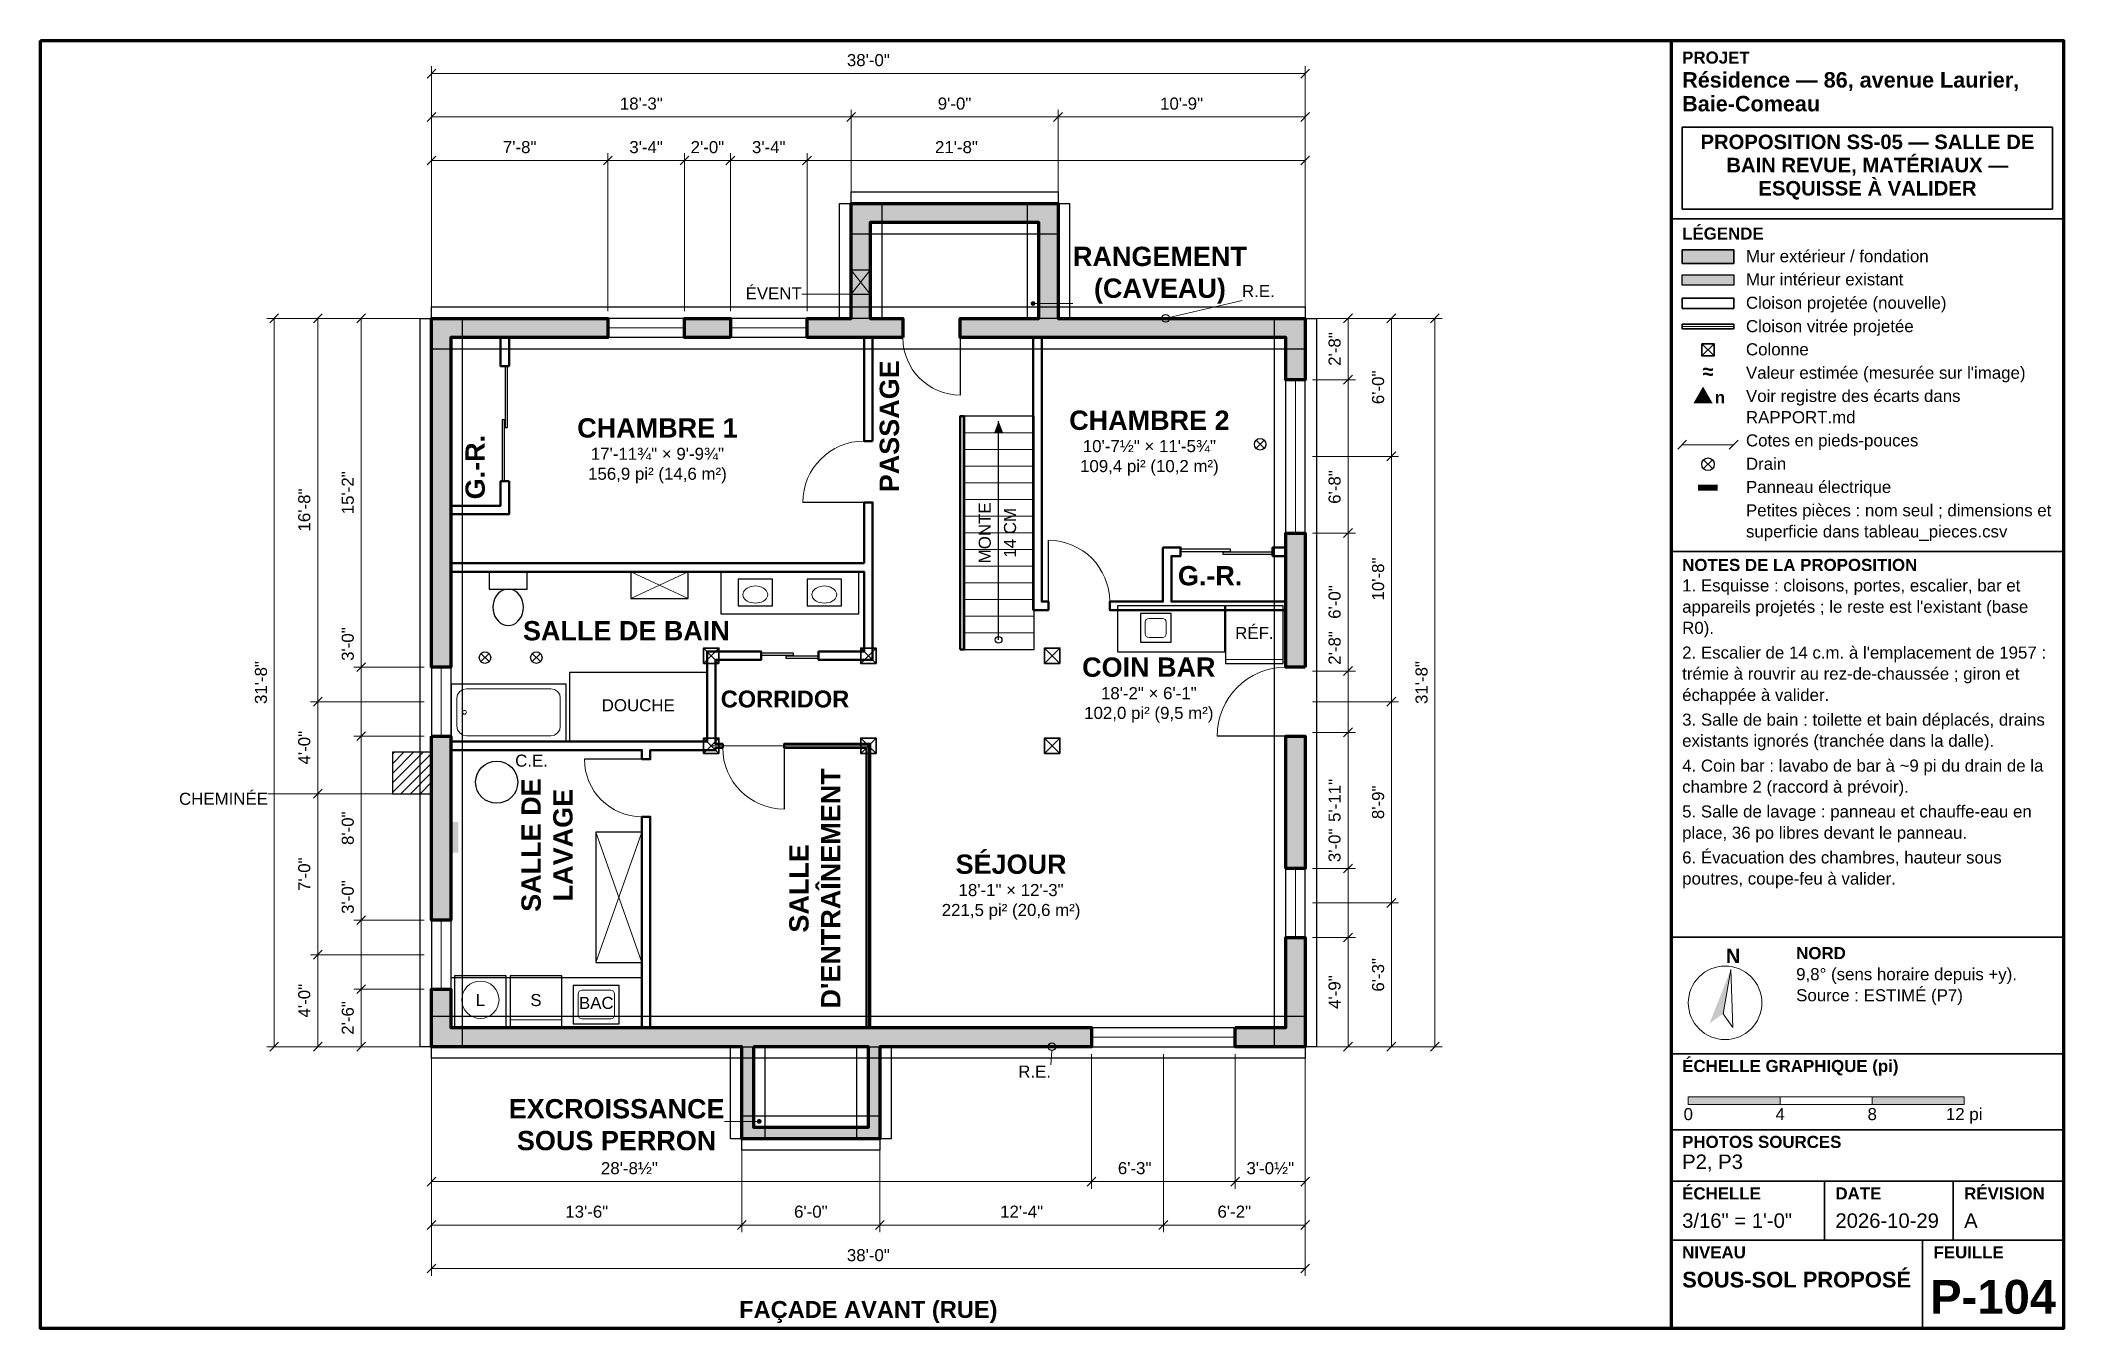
# Model space of a CAD drawing. Header units: inches. Extents: x -204 to 852, y -147 to 525.
import ezdxf
from ezdxf.enums import TextEntityAlignment as Align

# ---------------------------------------------------------------- set-up
doc = ezdxf.new("R2010")
doc.units = ezdxf.units.IN
doc.header["$MEASUREMENT"] = 0
for name, color, linetype in [('00-Cartouche', 7, 'Continuous'), ('10-Murs', 7, 'Continuous'), ('20-Ouvertures', 7, 'Continuous'), ('30-Escaliers-Elements', 7, 'Continuous'), ('40-Structure', 7, 'Continuous'), ('50-Cotes', 7, 'Continuous'), ('60-Etiquettes', 7, 'Continuous')]:
    doc.layers.add(name, color=color, linetype=linetype)
doc.styles.add('RELEVE', font='arial.ttf')
doc.styles.add('RELEVE_GRAS', font='arialbd.ttf')

msp = doc.modelspace()

# ---------------------------------------------------------------- hatches: boundary and pattern name
at = {"layer": '00-Cartouche', "true_color": 0x4d4d4d}
h = msp.add_hatch(color=7, dxfattribs=at)
h.dxf.hatch_style = 1
h.paths.add_polyline_path([(652.8, 415.7), (679.7, 415.7), (679.7, 408.7), (652.8, 408.7)])
at = {"layer": '00-Cartouche', "true_color": 0xc8c8c8}
h = msp.add_hatch(color=7, dxfattribs=at)
h.dxf.hatch_style = 1
h.paths.add_polyline_path([(652.8, 402.7), (679.7, 402.7), (679.7, 397.4), (652.8, 397.4)])
at = {"layer": '00-Cartouche', "true_color": 0xe8730c}
h = msp.add_hatch(color=30, dxfattribs=at)
h.dxf.hatch_style = 1
h.paths.add_polyline_path([(658.7, 335.7), (668.7, 335.7), (663.7, 344.4)])
at = {"layer": '00-Cartouche', "true_color": 0x000000}
h = msp.add_hatch(color=7, dxfattribs=at)
h.dxf.hatch_style = 1
h.paths.add_polyline_path([(661.1, 293.3), (671.4, 293.3), (671.4, 290.1), (661.1, 290.1)])
h = msp.add_hatch(color=7, dxfattribs=at)
h.dxf.hatch_style = 1
h.paths.add_polyline_path([(678.2, 40.3), (667.1, 12.2), (674.2, 17.2)])
h = msp.add_hatch(color=7, dxfattribs=at)
h.dxf.hatch_style = 1
h.paths.add_polyline_path([(656, -26.1), (704, -26.1), (704, -30.1), (656, -30.1)])
h = msp.add_hatch(color=7, dxfattribs=at)
h.dxf.hatch_style = 1
h.paths.add_polyline_path([(752, -26.1), (800, -26.1), (800, -30.1), (752, -30.1)])
at = {"layer": '10-Murs', "true_color": 0x4d4d4d}
h = msp.add_hatch(color=7, dxfattribs=at)
h.dxf.hatch_style = 1
h.paths.add_polyline_path([(229, 370), (229, 440), (219, 440), (219, 370)])
h = msp.add_hatch(color=7, dxfattribs=at)
h.dxf.hatch_style = 1
h.paths.add_polyline_path([(219, 430), (327, 430), (327, 440), (219, 440)])
h = msp.add_hatch(color=7, dxfattribs=at)
h.dxf.hatch_style = 1
h.paths.add_polyline_path([(317, 440), (317, 370), (327, 370), (327, 440)])
h = msp.add_hatch(color=7, dxfattribs=at)
h.dxf.hatch_style = 1
h.paths.add_polyline_path([(0, 370), (0, 380), (92, 380), (92, 370)])
h = msp.add_hatch(color=7, dxfattribs=at)
h.dxf.hatch_style = 1
h.paths.add_polyline_path([(0, 380), (10, 380), (10, 198), (0, 198)])
h = msp.add_hatch(color=7, dxfattribs=at)
h.dxf.hatch_style = 1
h.paths.add_polyline_path([(156, 380), (156, 370), (132, 370), (132, 380)])
h = msp.add_hatch(color=7, dxfattribs=at)
h.dxf.hatch_style = 1
h.paths.add_polyline_path([(246, 380), (246, 370), (196, 370), (196, 380)])
h = msp.add_hatch(color=7, dxfattribs=at)
h.dxf.hatch_style = 1
h.paths.add_polyline_path([(456, 380), (456, 370), (276, 370), (276, 380)])
h = msp.add_hatch(color=7, dxfattribs=at)
h.dxf.hatch_style = 1
h.paths.add_polyline_path([(446, 380), (456, 380), (456, 348), (446, 348)])
h = msp.add_hatch(color=7, dxfattribs=at)
h.dxf.hatch_style = 1
h.paths.add_polyline_path([(456, 198), (446, 198), (446, 268), (456, 268)])
h = msp.add_hatch(color=7, dxfattribs=at)
h.dxf.hatch_style = 1
h.paths.add_polyline_path([(0, 162), (10, 162), (10, 66), (0, 66)])
h = msp.add_hatch(color=7, dxfattribs=at)
h.dxf.hatch_style = 1
h.paths.add_polyline_path([(456, 93), (446, 93), (446, 162), (456, 162)])
h = msp.add_hatch(color=7, dxfattribs=at)
h.dxf.hatch_style = 1
h.paths.add_polyline_path([(456, 0), (446, 0), (446, 57), (456, 57)])
h = msp.add_hatch(color=7, dxfattribs=at)
h.dxf.hatch_style = 1
h.paths.add_polyline_path([(10, 0), (0, 0), (0, 30), (10, 30)])
h = msp.add_hatch(color=7, dxfattribs=at)
h.dxf.hatch_style = 1
h.paths.add_polyline_path([(0, 0), (0, 10), (344.5, 10), (344.5, 0)])
h = msp.add_hatch(color=7, dxfattribs=at)
h.dxf.hatch_style = 1
h.paths.add_polyline_path([(162, 10), (162, -48), (168, -48), (168, 10)])
h = msp.add_hatch(color=7, dxfattribs=at)
h.dxf.hatch_style = 1
h.paths.add_polyline_path([(234, -48), (234, 10), (228, 10), (228, -48)])
h = msp.add_hatch(color=7, dxfattribs=at)
h.dxf.hatch_style = 1
h.paths.add_polyline_path([(456, 10), (456, 0), (419.5, 0), (419.5, 10)])
h = msp.add_hatch(color=7, dxfattribs=at)
h.dxf.hatch_style = 1
h.paths.add_polyline_path([(162, -48), (234, -48), (234, -42), (162, -42)])
at = {"layer": '30-Escaliers-Elements', "true_color": 0x000000}
h = msp.add_hatch(color=7, dxfattribs=at)
h.dxf.hatch_style = 1
h.paths.add_polyline_path([(296, 326.4), (293.7, 320.4), (298.3, 320.4)])
h = msp.add_hatch(color=7, dxfattribs=at)
h.dxf.hatch_style = 1
h.paths.add_polyline_path([(14, 101.2), (14, 117.2), (10, 117.2), (10, 101.2)])
at = {"layer": '60-Etiquettes', "true_color": 0x000000}
h = msp.add_hatch(color=7, dxfattribs=at)
h.dxf.hatch_style = 1
h.paths.add_polyline_path([(315.2, 387.7), (315.1, 388.2), (314.9, 388.6), (314.5, 388.9), (314, 389), (313.5, 388.9), (313.1, 388.6), (312.8, 388.2), (312.7, 387.7), (312.8, 387.3), (313.1, 386.9), (313.5, 386.6), (314, 386.5), (314.5, 386.6), (314.9, 386.9), (315.1, 387.3)])
h = msp.add_hatch(color=7, dxfattribs=at)
h.dxf.hatch_style = 1
h.paths.add_polyline_path([(172.3, -39), (172.2, -38.5), (171.9, -38.1), (171.5, -37.8), (171, -37.7), (170.5, -37.8), (170.1, -38.1), (169.9, -38.5), (169.8, -39), (169.9, -39.5), (170.1, -39.9), (170.5, -40.1), (171, -40.2), (171.5, -40.1), (171.9, -39.9), (172.2, -39.5)])

# ---------------------------------------------------------------- linework, layer by layer
at = {"layer": '00-Cartouche', "color": 7, "lineweight": 70}
msp.add_lwpolyline([(-204.1, 525), (851.9, 525), (851.9, -147), (-204.1, -147)], close=True, dxfattribs=at)
msp.add_lwpolyline([(647.1, 525), (647.1, -147)], dxfattribs=at)
at = {"layer": '00-Cartouche', "color": 7, "lineweight": 35}
for points in [[(652.8, 479.7), (846.1, 479.7), (846.1, 437), (652.8, 437)], [(652.8, 415.7), (679.7, 415.7), (679.7, 408.7), (652.8, 408.7)], [(652.8, 390.5), (679.7, 390.5), (679.7, 385.2), (652.8, 385.2)], [(652.8, 377), (679.7, 377), (679.7, 374.5), (652.8, 374.5)], [(663.1, 366.8), (669.5, 366.8), (669.5, 360.4), (663.1, 360.4)]]:
    msp.add_lwpolyline(points, close=True, dxfattribs=at)
for points in [[(647.1, 431.9), (851.9, 431.9)], [(650.5, 311.8), (655.1, 316.5)], [(677.4, 311.8), (682, 316.5)], [(647.1, 258.3), (851.9, 258.3)], [(647.1, 57.1), (851.9, 57.1)], [(647.1, -3.7), (851.9, -3.7)], [(647.1, -43.3), (851.9, -43.3)], [(647.1, -70.2), (851.9, -70.2)], [(727.1, -70.2), (727.1, -100.9)], [(794.3, -70.2), (794.3, -100.9)], [(647.1, -100.9), (851.9, -100.9)], [(778.3, -100.9), (778.3, -147)]]:
    msp.add_lwpolyline(points, dxfattribs=at)
at = {"layer": '00-Cartouche', "color": 7, "lineweight": 25}
msp.add_lwpolyline([(652.8, 402.7), (679.7, 402.7), (679.7, 397.4), (652.8, 397.4)], close=True, dxfattribs=at)
at = {"layer": '00-Cartouche', "color": 7, "lineweight": 18}
for points in [[(652.8, 375.7), (679.7, 375.7)], [(652.8, 314.1), (679.7, 314.1)], [(664, 301.6), (668.6, 306.2)], [(664, 306.2), (668.6, 301.6)]]:
    msp.add_lwpolyline(points, dxfattribs=at)
at = {"layer": '00-Cartouche', "color": 7, "lineweight": 25}
for points in [[(663.1, 366.8), (669.5, 360.4)], [(669.5, 366.8), (663.1, 360.4)]]:
    msp.add_lwpolyline(points, dxfattribs=at)
at = {"layer": '00-Cartouche', "color": 7, "lineweight": 18}
for points in [[(678.2, 40.3), (674.2, 17.2), (679.3, 10.1)], [(656, -26.1), (800, -26.1), (800, -30.1), (656, -30.1)], [(704, -26.1), (752, -26.1), (752, -30.1), (704, -30.1)]]:
    msp.add_lwpolyline(points, close=True, dxfattribs=at)
at = {"layer": '00-Cartouche', "color": 7, "lineweight": 25}
msp.add_circle((666.3, 303.9), 3.28, dxfattribs=at)
at = {"layer": '00-Cartouche', "color": 7, "lineweight": 18}
msp.add_circle((675.2, 22.9), 19.2, dxfattribs=at)
at = {"layer": '10-Murs', "color": 7, "lineweight": 70}
for points in [[(246, 370), (229, 370), (219, 370), (196, 370), (196, 380), (219, 380), (219, 430), (219, 440), (229, 440), (317, 440), (327, 440), (327, 430), (327, 380), (446, 380), (456, 380), (456, 370), (456, 348), (446, 348), (446, 370), (327, 370), (317, 370), (276, 370), (276, 380), (317, 380), (317, 430), (229, 430), (229, 380), (246, 380), (246, 370)], [(0, 370), (0, 380), (10, 380), (92, 380), (92, 370), (10, 370), (10, 198), (0, 198), (0, 370)], [(156, 370), (132, 370), (132, 380), (156, 380), (156, 370)], [(456, 198), (446, 198), (446, 268), (456, 268), (456, 198)], [(0, 162), (10, 162), (10, 66), (0, 66), (0, 162)], [(446, 93), (446, 162), (456, 162), (456, 93), (446, 93)], [(419.5, 10), (446, 10), (446, 57), (456, 57), (456, 10), (456, 0), (446, 0), (419.5, 0), (419.5, 10)], [(10, 0), (0, 0), (0, 10), (0, 30), (10, 30), (10, 10), (162, 10), (168, 10), (228, 10), (234, 10), (344.5, 10), (344.5, 0), (234, 0), (234, -42), (234, -48), (228, -48), (168, -48), (162, -48), (162, -42), (162, 0), (10, 0)], [(168, 0), (168, -42), (228, -42), (228, 0), (168, 0)]]:
    msp.add_lwpolyline(points, dxfattribs=at)
at = {"layer": '10-Murs', "color": 7, "lineweight": 50}
for points in [[(40.5, 355), (36, 355), (36, 370)], [(40.5, 370), (40.5, 355)], [(230.2, 316), (225.8, 316), (225.8, 370)], [(230.2, 370), (230.2, 316)], [(314, 227.8), (314, 232.2), (314, 370)], [(318.5, 370), (318.5, 232.2), (322, 232.2), (322, 227.8), (318.5, 227.8), (314, 227.8)], [(276, 207.2), (276, 329), (278, 329), (278, 207.2), (276, 207.2)], [(40.5, 295), (40.5, 282.2), (40.5, 277.8), (36, 277.8), (10, 277.8)], [(10, 282.2), (36, 282.2), (36, 295), (40.5, 295)], [(225.8, 252.2), (225.8, 284), (230.2, 284), (230.2, 252.2), (230.2, 247.8), (230.2, 206.2), (230.2, 201.8), (225.8, 201.8), (202, 201.8), (202, 206.2), (225.8, 206.2), (225.8, 247.8), (10, 247.8)], [(446, 227.8), (386.2, 227.8), (381.8, 227.8), (354, 227.8), (354, 232.2), (381.8, 232.2), (381.8, 256), (381.8, 260.5)], [(381.8, 260.5), (386.2, 260.5), (391, 260.5), (391, 256), (386.2, 256), (386.2, 232.2), (446, 232.2)], [(439, 256), (439, 260.5), (446, 260.5)], [(446, 256), (439, 256)], [(10, 252.2), (225.8, 252.2)], [(10, 159.2), (109.8, 159.2), (114.2, 159.2), (143.8, 159.2), (143.8, 201.8), (143.8, 206.2), (148.2, 206.2), (172, 206.2), (172, 201.8), (148.2, 201.8), (148.2, 159.2), (148.2, 158), (152, 158), (152, 156), (148.2, 156), (148.2, 154.8), (143.8, 154.8), (114.2, 154.8), (114.2, 150), (109.8, 150), (109.8, 154.8), (10, 154.8)], [(227, 10), (227, 156), (184, 156), (184, 158), (227, 158), (229, 158), (229, 156), (229, 10)], [(109.8, 120), (114.2, 120), (114.2, 10)], [(109.8, 10), (109.8, 120)]]:
    msp.add_lwpolyline(points, dxfattribs=at)
at = {"layer": '10-Murs', "color": 7, "lineweight": 18}
for points in [[(146, 157), (228, 157)], [(228, 10), (228, 157)]]:
    msp.add_lwpolyline(points, dxfattribs=at)
at = {"layer": '20-Ouvertures', "color": 7, "lineweight": 25}
for points in [[(132, 380), (92, 380)], [(92, 380), (92, 370)], [(132, 370), (92, 370)], [(132, 380), (132, 370)], [(196, 380), (156, 380)], [(156, 380), (156, 370)], [(196, 370), (156, 370)], [(196, 380), (196, 370)], [(276, 370), (276, 340)], [(446, 268), (446, 348)], [(456, 348), (446, 348)], [(456, 268), (456, 348)], [(225.8, 284), (193.8, 284)], [(322, 232.2), (322, 264.2)], [(456, 268), (446, 268)], [(0, 198), (0, 162)], [(0, 198), (10, 198)], [(10, 198), (10, 162)], [(0, 162), (10, 162)], [(446, 162), (410, 162)], [(109.8, 150), (79.8, 150)], [(184, 156), (184, 124)], [(446, 57), (446, 93)], [(456, 93), (446, 93)], [(456, 57), (456, 93)], [(0, 66), (0, 30)], [(0, 66), (10, 66)], [(10, 66), (10, 30)], [(456, 57), (446, 57)], [(0, 30), (10, 30)], [(344.5, 10), (419.5, 10)], [(344.5, 0), (344.5, 10)], [(344.5, 0), (419.5, 0)], [(419.5, 0), (419.5, 10)]]:
    msp.add_lwpolyline(points, dxfattribs=at)
at = {"layer": '20-Ouvertures', "color": 7, "lineweight": 18}
for points in [[(132, 375), (92, 375)], [(196, 375), (156, 375)], [(40.5, 355), (36, 355)], [(451, 268), (451, 348)], [(40.5, 295), (36, 295)], [(391, 256), (391, 260.5)], [(439, 256), (439, 260.5)], [(172, 201.8), (172, 206.2)], [(202, 201.8), (202, 206.2)], [(5, 198), (5, 162)], [(451, 57), (451, 93)], [(5, 66), (5, 30)], [(344.5, 5), (419.5, 5)]]:
    msp.add_lwpolyline(points, dxfattribs=at)
at = {"layer": '20-Ouvertures', "color": 7, "lineweight": 25}
for points in [[(39.6, 323), (39.6, 355), (38.4, 355), (38.4, 323)], [(38.1, 295), (38.1, 327), (36.9, 327), (36.9, 295)], [(391, 258.4), (417, 258.4), (417, 259.6), (391, 259.6)], [(413, 256.9), (439, 256.9), (439, 258.1), (413, 258.1)], [(172, 204.2), (189, 204.2), (189, 205.3), (172, 205.3)], [(185, 202.7), (202, 202.7), (202, 203.8), (185, 203.8)]]:
    msp.add_lwpolyline(points, close=True, dxfattribs=at)
at = {"layer": '20-Ouvertures', "color": 7, "lineweight": 18}
for centre, radius, start, end in [((276, 370), 30, 180, 270), ((225.8, 284), 32, 90, 180), ((322, 232.2), 32, 0, 90), ((446, 162), 36, 90, 180), ((109.8, 150), 30, 180, 270), ((184, 156), 32, 180, 270)]:
    msp.add_arc(centre, radius, start, end, dxfattribs=at)
at = {"layer": '30-Escaliers-Elements', "color": 7, "lineweight": 25}
for points in [[(229, 392.6), (229, 405.1), (219, 405.1), (219, 392.6)], [(314.5, 207.2), (314.5, 329), (277.5, 329), (277.5, 207.2)], [(50, 247.8), (30, 247.8), (30, 238.8), (50, 238.8)], [(134, 247.8), (104, 247.8), (104, 233.8), (134, 233.8)], [(223, 247.8), (151, 247.8), (151, 225.8), (223, 225.8)], [(178, 244), (160, 244), (160, 230), (178, 230)], [(214, 244), (196, 244), (196, 230), (214, 230)], [(32, 229.3), (32.1, 227.6), (32.5, 226), (33.1, 224.5), (33.9, 223.2), (34.9, 222), (36, 221), (37.3, 220.3), (38.6, 219.9), (40, 219.8), (41.4, 219.9), (42.7, 220.3), (44, 221), (45.1, 222), (46.1, 223.2), (46.9, 224.5), (47.5, 226), (47.9, 227.6), (48, 229.3), (47.9, 230.9), (47.5, 232.5), (46.9, 234), (46.1, 235.4), (45.1, 236.6), (44, 237.5), (42.7, 238.2), (41.4, 238.6), (40, 238.8), (38.6, 238.6), (37.3, 238.2), (36, 237.5), (34.9, 236.6), (33.9, 235.4), (33.1, 234), (32.5, 232.5), (32.1, 230.9)], [(414, 230), (358, 230), (358, 206), (414, 206)], [(386, 226), (370, 226), (370, 211), (386, 211)], [(444.5, 230), (414.5, 230), (414.5, 200), (444.5, 200)], [(72, 159.2), (143.8, 159.2), (143.8, 195.2), (72, 195.2)], [(10.2, 159.2), (70.2, 159.2), (70.2, 189.2), (10.2, 189.2)], [(-20.4, 132), (0, 132), (0, 153.6), (-20.4, 153.6)], [(109.8, 44), (109.8, 112), (85.8, 112), (85.8, 44)], [(10, 10), (109.8, 10), (109.8, 36), (10, 36)], [(12, 10), (39, 10), (39, 37), (12, 37)], [(41, 10), (68, 10), (68, 37), (41, 37)], [(74, 12), (98, 12), (98, 32), (74, 32)]]:
    msp.add_lwpolyline(points, close=True, dxfattribs=at)
at = {"layer": '30-Escaliers-Elements', "color": 7, "lineweight": 18}
for points in [[(229, 392.6), (219, 405.1)], [(219, 392.6), (229, 405.1)], [(193.3, 392.6), (219, 392.6)], [(423.1, 389.3), (385.1, 380.5)], [(314.5, 320.3), (277.5, 320.3)], [(314.5, 311.6), (277.5, 311.6)], [(430.4, 312.2), (434.6, 316.4)], [(430.4, 316.4), (434.6, 312.2)], [(314.5, 302.9), (277.5, 302.9)], [(314.5, 294.2), (277.5, 294.2)], [(314.5, 285.5), (277.5, 285.5)], [(314.5, 276.8), (277.5, 276.8)], [(314.5, 268.1), (277.5, 268.1)], [(314.5, 259.4), (277.5, 259.4)], [(134, 247.8), (104, 233.8)], [(134, 233.8), (104, 247.8)], [(314.5, 250.7), (277.5, 250.7)], [(314.5, 242), (277.5, 242)], [(314.5, 233.3), (277.5, 233.3)], [(314.5, 224.6), (277.5, 224.6)], [(314.5, 215.9), (277.5, 215.9)], [(25.8, 200.9), (30, 205.1)], [(25.8, 205.1), (30, 200.9)], [(52.6, 200.9), (56.8, 205.1)], [(52.6, 205.1), (56.8, 200.9)], [(444.5, 202), (414.5, 202)], [(-20.4, 137.6), (-4.4, 153.6)], [(-20.4, 142.6), (-9.4, 153.6)], [(-20.4, 147.6), (-14.4, 153.6)], [(-20.4, 152.6), (-19.4, 153.6)], [(-20.4, 132.7), (0, 153)], [(-16, 132), (0, 148)], [(-11, 132), (0, 143)], [(-6, 132), (0, 138)], [(-85.4, 132), (-20.4, 132)], [(-1, 132), (0, 133)], [(109.8, 44), (85.8, 112)], [(85.8, 44), (109.8, 112)], [(41, 14), (68, 14)], [(323.3, -9.4), (323.8, -2)]]:
    msp.add_lwpolyline(points, dxfattribs=at)
at = {"layer": '30-Escaliers-Elements', "color": 7, "lineweight": 25}
msp.add_lwpolyline([(296, 212.3), (296, 326.4)], dxfattribs=at)
at = {"layer": '30-Escaliers-Elements', "color": 7, "lineweight": 18}
for points in [[(162.5, 235.9), (162.6, 235.1), (162.9, 234.3), (163.4, 233.6), (164, 233), (164.8, 232.4), (165.8, 232), (166.8, 231.7), (167.9, 231.5), (169, 231.4), (170.1, 231.5), (171.2, 231.7), (172.2, 232), (173.2, 232.4), (174, 233), (174.6, 233.6), (175.1, 234.3), (175.4, 235.1), (175.5, 235.9), (175.4, 236.7), (175.1, 237.4), (174.6, 238.1), (174, 238.8), (173.2, 239.3), (172.2, 239.8), (171.2, 240.1), (170.1, 240.3), (169, 240.4), (167.9, 240.3), (166.8, 240.1), (165.8, 239.8), (164.8, 239.3), (164, 238.8), (163.4, 238.1), (162.9, 237.4), (162.6, 236.7)], [(198.5, 235.9), (198.6, 235.1), (198.9, 234.3), (199.4, 233.6), (200, 233), (200.8, 232.4), (201.8, 232), (202.8, 231.7), (203.9, 231.5), (205, 231.4), (206.1, 231.5), (207.2, 231.7), (208.2, 232), (209.2, 232.4), (210, 233), (210.6, 233.6), (211.1, 234.3), (211.4, 235.1), (211.5, 235.9), (211.4, 236.7), (211.1, 237.4), (210.6, 238.1), (210, 238.8), (209.2, 239.3), (208.2, 239.8), (207.2, 240.1), (206.1, 240.3), (205, 240.4), (203.9, 240.3), (202.8, 240.1), (201.8, 239.8), (200.8, 239.3), (200, 238.8), (199.4, 238.1), (198.9, 237.4), (198.6, 236.7)], [(374.5, 223.5), (381.5, 223.5), (382.3, 223.3), (382.9, 222.9), (383.3, 222.3), (383.5, 221.5), (383.5, 215.5), (383.3, 214.7), (382.9, 214.1), (382.3, 213.7), (381.5, 213.5), (374.5, 213.5), (373.7, 213.7), (373.1, 214.1), (372.7, 214.7), (372.5, 215.5), (372.5, 221.5), (372.7, 222.3), (373.1, 222.9), (373.7, 223.3)], [(62.2, 162.2), (18.2, 162.2), (16.3, 162.6), (14.7, 163.7), (13.6, 165.3), (13.2, 167.2), (13.2, 181.8), (13.6, 183.7), (14.7, 185.3), (16.3, 186.4), (18.2, 186.8), (62.2, 186.8), (64.2, 186.4), (65.8, 185.3), (66.9, 183.7), (67.2, 181.8), (67.2, 167.2), (66.9, 165.3), (65.8, 163.7), (64.2, 162.6)], [(93.5, 14.5), (78.5, 14.5), (77.7, 14.7), (77.1, 15.1), (76.7, 15.7), (76.5, 16.5), (76.5, 27.5), (76.7, 28.3), (77.1, 28.9), (77.7, 29.3), (78.5, 29.5), (93.5, 29.5), (94.3, 29.3), (94.9, 28.9), (95.3, 28.3), (95.5, 27.5), (95.5, 16.5), (95.3, 15.7), (94.9, 15.1), (94.3, 14.7)]]:
    msp.add_lwpolyline(points, close=True, dxfattribs=at)
at = {"layer": '30-Escaliers-Elements', "color": 7, "lineweight": 25}
for centre, radius in [((383.2, 380), 2), ((432.5, 314.3), 3), ((296, 212.3), 1.76), ((27.9, 203), 3), ((54.7, 203), 3), ((34, 138), 11), ((323.8, 0), 2)]:
    msp.add_circle(centre, radius, dxfattribs=at)
at = {"layer": '30-Escaliers-Elements', "color": 7, "lineweight": 18}
for centre, radius in [((17.2, 174.5), 1), ((25.5, 24.5), 9.72)]:
    msp.add_circle(centre, radius, dxfattribs=at)
at = {"layer": '40-Structure', "color": 7, "lineweight": 25}
for points in [[(327, 446), (327, 424), (219, 424), (219, 446)], [(213, 440), (235, 440), (235, 380), (213, 380)], [(311, 440), (333, 440), (333, 380), (311, 380)], [(456, 386), (456, 364), (0, 364), (0, 386)], [(-6, 380), (16, 380), (16, 0), (-6, 0)], [(440, 380), (462, 380), (462, 0), (440, 0)], [(456, 16), (456, -6), (0, -6), (0, 16)], [(174, -48), (156, -48), (156, 0), (174, 0)], [(240, -48), (222, -48), (222, 0), (240, 0)], [(234, -36), (234, -54), (162, -54), (162, -36)]]:
    msp.add_lwpolyline(points, close=True, dxfattribs=at)
at = {"layer": '40-Structure', "color": 7, "lineweight": 35}
for points in [[(150, 200), (150, 208), (142, 208), (142, 200)], [(232, 200), (232, 208), (224, 208), (224, 200)], [(328, 200), (328, 208), (320, 208), (320, 200)], [(150, 153), (150, 161), (142, 161), (142, 153)], [(232, 153), (232, 161), (224, 161), (224, 153)], [(328, 153), (328, 161), (320, 161), (320, 153)]]:
    msp.add_lwpolyline(points, close=True, dxfattribs=at)
at = {"layer": '40-Structure', "color": 7, "lineweight": 25}
for points in [[(150, 200), (142, 208)], [(150, 208), (142, 200)], [(232, 200), (224, 208)], [(232, 208), (224, 200)], [(328, 200), (320, 208)], [(328, 208), (320, 200)], [(150, 153), (142, 161)], [(150, 161), (142, 153)], [(232, 153), (224, 161)], [(232, 161), (224, 153)], [(328, 153), (320, 161)], [(328, 161), (320, 153)]]:
    msp.add_lwpolyline(points, dxfattribs=at)
at = {"layer": '50-Cotes', "color": 7, "lineweight": 35}
for points in [[(-2.3, 505.4), (2.3, 510)], [(453.7, 505.4), (458.3, 510)], [(-2.3, 482.7), (2.3, 487.4)], [(216.7, 482.7), (221.3, 487.4)], [(324.7, 482.7), (329.3, 487.4)], [(453.7, 482.7), (458.3, 487.4)], [(-2.3, 460.1), (2.3, 464.7)], [(89.7, 460.1), (94.3, 464.7)], [(129.7, 460.1), (134.3, 464.7)], [(153.7, 460.1), (158.3, 464.7)], [(193.7, 460.1), (198.3, 464.7)], [(453.7, 460.1), (458.3, 464.7)], [(-84.4, 377.7), (-79.8, 382.3)], [(-61.7, 377.7), (-57.1, 382.3)], [(-39, 377.7), (-34.4, 382.3)], [(476.1, 377.7), (480.7, 382.3)], [(498.7, 377.7), (503.4, 382.3)], [(521.4, 377.7), (526, 382.3)], [(476.1, 345.7), (480.7, 350.3)], [(498.7, 305.7), (503.4, 310.3)], [(476.1, 265.7), (480.7, 270.3)], [(-39, 195.7), (-34.4, 200.3)], [(476.1, 193.7), (480.7, 198.3)], [(-61.7, 177.7), (-57.1, 182.3)], [(498.7, 177.7), (503.4, 182.3)], [(-39, 159.7), (-34.4, 164.3)], [(476.1, 161.7), (480.7, 166.3)], [(-61.7, 129.7), (-57.1, 134.3)], [(476.1, 90.7), (480.7, 95.3)], [(498.7, 72.7), (503.4, 77.3)], [(-39, 63.7), (-34.4, 68.3)], [(476.1, 54.7), (480.7, 59.3)], [(-61.7, 45.7), (-57.1, 50.3)], [(-39, 27.7), (-34.4, 32.3)], [(-84.4, -2.3), (-79.8, 2.3)], [(-61.7, -2.3), (-57.1, 2.3)], [(-39, -2.3), (-34.4, 2.3)], [(476.1, -2.3), (480.7, 2.3)], [(498.7, -2.3), (503.4, 2.3)], [(521.4, -2.3), (526, 2.3)], [(-2.3, -72.7), (2.3, -68.1)], [(342.2, -72.7), (346.8, -68.1)], [(417.2, -72.7), (421.8, -68.1)], [(453.7, -72.7), (458.3, -68.1)], [(-2.3, -95.4), (2.3, -90.7)], [(159.7, -95.4), (164.3, -90.7)], [(231.7, -95.4), (236.3, -90.7)], [(379.7, -95.4), (384.3, -90.7)], [(453.7, -95.4), (458.3, -90.7)], [(-2.3, -118), (2.3, -113.4)], [(453.7, -118), (458.3, -113.4)]]:
    msp.add_lwpolyline(points, dxfattribs=at)
at = {"layer": '50-Cotes', "color": 7, "lineweight": 18}
for points in [[(0, 383.8), (0, 511.5)], [(0, 507.7), (456, 507.7)], [(456, 383.8), (456, 511.5)], [(219, 441.3), (219, 488.8)], [(327, 441.3), (327, 488.8)], [(0, 485.1), (219, 485.1)], [(219, 485.1), (327, 485.1)], [(327, 485.1), (456, 485.1)], [(92, 383.8), (92, 466.2)], [(132, 383.8), (132, 466.2)], [(156, 383.8), (156, 466.2)], [(196, 383.8), (196, 466.2)], [(0, 462.4), (92, 462.4)], [(92, 462.4), (132, 462.4)], [(132, 462.4), (156, 462.4)], [(156, 462.4), (196, 462.4)], [(196, 462.4), (456, 462.4)], [(-3.8, 380), (-85.9, 380)], [(-82.1, 0), (-82.1, 380)], [(-59.4, 180), (-59.4, 380)], [(-36.7, 198), (-36.7, 380)], [(459.8, 380), (527.5, 380)], [(478.4, 348), (478.4, 380)], [(501.1, 308), (501.1, 380)], [(523.7, 0), (523.7, 380)], [(459.8, 348), (482.2, 348)], [(478.4, 268), (478.4, 348)], [(459.8, 308), (504.8, 308)], [(501.1, 180), (501.1, 308)], [(459.8, 268), (482.2, 268)], [(478.4, 196), (478.4, 268)], [(-3.8, 198), (-40.5, 198)], [(-36.7, 162), (-36.7, 198)], [(459.8, 196), (482.2, 196)], [(478.4, 164), (478.4, 196)], [(-3.8, 180), (-63.2, 180)], [(-59.4, 132), (-59.4, 180)], [(459.8, 180), (504.8, 180)], [(501.1, 75), (501.1, 180)], [(-3.8, 162), (-40.5, 162)], [(-36.7, 66), (-36.7, 162)], [(459.8, 164), (482.2, 164)], [(478.4, 93), (478.4, 164)], [(-22.4, 132), (-63.2, 132)], [(-59.4, 48), (-59.4, 132)], [(459.8, 93), (482.2, 93)], [(478.4, 57), (478.4, 93)], [(459.8, 75), (504.8, 75)], [(501.1, 0), (501.1, 75)], [(-3.8, 66), (-40.5, 66)], [(-36.7, 30), (-36.7, 66)], [(459.8, 57), (482.2, 57)], [(478.4, 0), (478.4, 57)], [(-3.8, 48), (-63.2, 48)], [(-59.4, 0), (-59.4, 48)], [(-3.8, 30), (-40.5, 30)], [(-36.7, 0), (-36.7, 30)], [(-3.8, 0), (-85.9, 0)], [(459.8, 0), (527.5, 0)], [(0, -3.8), (0, -119.5)], [(344.5, -3.8), (344.5, -74.2)], [(382, -3.8), (382, -96.8)], [(419.5, -3.8), (419.5, -74.2)], [(456, -3.8), (456, -119.5)], [(162, -49.3), (162, -96.8)], [(234, -49.3), (234, -96.8)], [(0, -70.4), (344.5, -70.4)], [(344.5, -70.4), (419.5, -70.4)], [(419.5, -70.4), (456, -70.4)], [(0, -93.1), (162, -93.1)], [(162, -93.1), (234, -93.1)], [(234, -93.1), (382, -93.1)], [(382, -93.1), (456, -93.1)], [(0, -115.7), (456, -115.7)]]:
    msp.add_lwpolyline(points, dxfattribs=at)
at = {"layer": '60-Etiquettes', "color": 7, "lineweight": 18}
for points in [[(334.8, 387.7), (314, 387.7)], [(152.9, -39), (171, -39)]]:
    msp.add_lwpolyline(points, dxfattribs=at)

# ---------------------------------------------------------------- texts
at = {"layer": '00-Cartouche', "color": 7}
for s, height, style, p in [('PROJET', 6.3, 'RELEVE_GRAS', (652.8, 512.9)), ('Résidence — 86, avenue Laurier,', 8.063, 'RELEVE_GRAS', (652.8, 500.4)), ('Baie-Comeau', 8.063, 'RELEVE_GRAS', (652.8, 488)), ('LÉGENDE', 6.3, 'RELEVE_GRAS', (652.8, 421.1)), ('Mur extérieur / fondation', 6.299, 'RELEVE', (686.1, 409.3)), ('Mur intérieur existant', 6.299, 'RELEVE', (686.1, 397.2)), ('Cloison projetée (nouvelle)', 6.299, 'RELEVE', (686.1, 385)), ('Cloison vitrée projetée', 6.299, 'RELEVE', (686.1, 372.8)), ('Colonne', 6.3, 'RELEVE', (686.1, 360.7)), ("Valeur estimée (mesurée sur l'image)", 6.299, 'RELEVE', (686.1, 348.5)), ('Voir registre des écarts dans', 6.299, 'RELEVE', (686.1, 336.4)), ('RAPPORT.md', 6.3, 'RELEVE', (686.1, 325.3)), ('Cotes en pieds-pouces', 6.299, 'RELEVE', (686.1, 313.2)), ('Drain', 6.3, 'RELEVE', (686.1, 301)), ('Panneau électrique', 6.299, 'RELEVE', (686.1, 288.9)), ('Petites pièces : nom seul ; dimensions et', 6.299, 'RELEVE', (686.1, 276.7)), ('superficie dans tableau_pieces.csv', 6.299, 'RELEVE', (686.1, 265.7)), ('NOTES DE LA PROPOSITION', 6.299, 'RELEVE_GRAS', (652.8, 248.2)), ('1. Esquisse : cloisons, portes, escalier, bar et', 6.299, 'RELEVE', (652.8, 237.5)), ("appareils projetés ; le reste est l'existant (base", 6.299, 'RELEVE', (652.8, 226.4)), ('R0).', 6.3, 'RELEVE', (652.8, 215.4)), ("2. Escalier de 14 c.m. à l'emplacement de 1957 :", 6.299, 'RELEVE', (652.8, 202.5)), ('trémie à rouvrir au rez-de-chaussée ; giron et', 6.299, 'RELEVE', (652.8, 191.5)), ('échappée à valider.', 6.299, 'RELEVE', (652.8, 180.4)), ('3. Salle de bain : toilette et bain déplacés, drains', 6.299, 'RELEVE', (652.8, 167.5)), ('existants ignorés (tranchée dans la dalle).', 6.299, 'RELEVE', (652.8, 156.5)), ('4. Coin bar : lavabo de bar à ~9 pi du drain de la', 6.299, 'RELEVE', (652.8, 143.5)), ('chambre 2 (raccord à prévoir).', 6.299, 'RELEVE', (652.8, 132.5)), ('5. Salle de lavage : panneau et chauffe-eau en', 6.299, 'RELEVE', (652.8, 119.6)), ('place, 36 po libres devant le panneau.', 6.299, 'RELEVE', (652.8, 108.5)), ('6. Évacuation des chambres, hauteur sous', 6.299, 'RELEVE', (652.8, 95.6)), ('poutres, coupe-feu à valider.', 6.299, 'RELEVE', (652.8, 84.6)), ('NORD', 6.3, 'RELEVE_GRAS', (712.3, 45.7)), ('9,8° (sens horaire depuis +y).', 6.299, 'RELEVE', (712.3, 34.7)), ('Source : ESTIMÉ (P7)', 6.299, 'RELEVE', (712.3, 23.7)), ('ÉCHELLE GRAPHIQUE (pi)', 6.299, 'RELEVE_GRAS', (652.8, -13.2)), ('PHOTOS SOURCES', 6.299, 'RELEVE_GRAS', (652.8, -52.8)), ('P2, P3', 7.56, 'RELEVE', (652.8, -63.8)), ('ÉCHELLE', 6.3, 'RELEVE_GRAS', (652.8, -79.7)), ('DATE', 6.3, 'RELEVE_GRAS', (732.8, -79.7)), ('RÉVISION', 6.3, 'RELEVE_GRAS', (800, -79.7)), ('3/16" = 1\'-0"', 7.559, 'RELEVE', (652.8, -94.5)), ('2026-10-29', 7.56, 'RELEVE', (732.8, -94.5)), ('A', 7.56, 'RELEVE', (800, -94.5)), ('NIVEAU', 6.3, 'RELEVE_GRAS', (652.8, -110.4)), ('FEUILLE', 6.3, 'RELEVE_GRAS', (784, -110.4)), ('SOUS-SOL PROPOSÉ', 8.189, 'RELEVE_GRAS', (652.8, -125.6))]:
    msp.add_text(s, height=height, dxfattribs=dict(at, style=style)).set_placement(p)
for s, height, style, p in [('PROPOSITION SS-05 — SALLE DE', 7.559, 'RELEVE_GRAS', (749.5, 468.3)), ('BAIN REVUE, MATÉRIAUX —', 7.559, 'RELEVE_GRAS', (749.5, 456.2)), ('ESQUISSE À VALIDER', 7.559, 'RELEVE_GRAS', (749.5, 444.1)), ('≈', 7.56, 'RELEVE_GRAS', (666.3, 348.5)), ('N', 7.56, 'RELEVE_GRAS', (679.4, 43.6)), ('12 pi', 6.3, 'RELEVE', (800, -38.3)), ('0', 6.3, 'RELEVE', (656, -38.3)), ('4', 6.3, 'RELEVE', (704, -38.3)), ('8', 6.3, 'RELEVE', (752, -38.3)), ('P-104', 17.64, 'RELEVE_GRAS', (815.1, -139.3))]:
    msp.add_text(s, height=height, dxfattribs=dict(at, style=style)).set_placement(p, align=Align.CENTER)
at = {"layer": '00-Cartouche', "color": 30, "true_color": 0xe8730c, "style": 'RELEVE_GRAS'}
msp.add_text('n', height=6.3, dxfattribs=at).set_placement((669.8, 335.7))
at = {"layer": '30-Escaliers-Elements', "color": 7, "style": 'RELEVE'}
for s, p in [('ÉVENT', (178.6, 389.9)), ('R.E.', (431.6, 391.1)), ('RÉF.', (429.5, 212.7)), ('DOUCHE', (107.9, 175)), ('C.E.', (52.2, 146.1)), ('CHEMINÉE', (-108.6, 126.2)), ('L', (25.5, 21.2)), ('S', (54.5, 21.2)), ('BAC', (86, 19.7)), ('R.E.', (314.8, -16.1))]:
    msp.add_text(s, height=6.3, dxfattribs=at).set_placement(p, align=Align.CENTER)
for s, p in [('MONTE', (291.9, 268.1)), ('14 CM', (305.1, 268.1))]:
    msp.add_text(s, height=6.3, rotation=90, dxfattribs=at).set_placement(p, align=Align.CENTER)
at = {"layer": '50-Cotes', "color": 7, "style": 'RELEVE'}
for s, p in [('38\'-0"', (228, 511.6)), ('18\'-3"', (109.5, 488.9)), ('9\'-0"', (273, 488.9)), ('10\'-9"', (391.5, 488.9)), ('7\'-8"', (46, 466.2)), ('3\'-4"', (112, 466.2)), ('2\'-0"', (144, 466.2)), ('3\'-4"', (176, 466.2)), ('21\'-8"', (274, 466.2)), ('28\'-8½"', (103.3, -66.5)), ('6\'-3"', (367, -66.5)), ('3\'-0½"', (437.8, -66.5)), ('13\'-6"', (81, -89.2)), ('6\'-0"', (198, -89.2)), ('12\'-4"', (308, -89.2)), ('6\'-2"', (419, -89.2)), ('38\'-0"', (228, -111.9))]:
    msp.add_text(s, height=6.3, dxfattribs=at).set_placement(p, align=Align.CENTER)
for s, p in [('2\'-8"', (474.5, 364)), ('6\'-0"', (497.2, 344)), ('15\'-2"', (-40.6, 289)), ('6\'-8"', (474.5, 292)), ('16\'-8"', (-63.3, 280)), ('10\'-8"', (497.2, 244)), ('6\'-0"', (474.5, 232)), ('31\'-8"', (-85.9, 190)), ('31\'-8"', (519.9, 190)), ('4\'-0"', (-63.3, 156)), ('5\'-11"', (474.5, 128.5)), ('8\'-9"', (497.2, 127.5)), ('8\'-0"', (-40.6, 114)), ('7\'-0"', (-63.3, 90)), ('6\'-3"', (497.2, 37.5)), ('4\'-0"', (-63.3, 24)), ('4\'-9"', (474.5, 28.5)), ('2\'-6"', (-40.6, 15))]:
    msp.add_text(s, height=6.3, rotation=90, dxfattribs=at).set_placement(p, align=Align.CENTER)
for s, p in [('3\'-0"', (-40.6, 201.3)), ('2\'-8"', (474.5, 199.3)), ('3\'-0"', (474.5, 96.3)), ('3\'-0"', (-40.6, 69.3))]:
    msp.add_text(s, height=6.3, rotation=90, dxfattribs=at).set_placement(p)
at = {"layer": '60-Etiquettes', "color": 7}
for s, height, style, p in [('RANGEMENT', 10.08, 'RELEVE_GRAS', (380.2, 407.3)), ('(CAVEAU)', 10.08, 'RELEVE_GRAS', (380.2, 390.7)), ('CHAMBRE 1', 10.08, 'RELEVE_GRAS', (117.9, 317.8)), ('CHAMBRE 2', 10.08, 'RELEVE_GRAS', (374.7, 321.8)), ('17\'-11¾" × 9\'-9¾"', 6.299, 'RELEVE', (117.9, 306.2)), ('109,4 pi² (10,2 m²)', 6.299, 'RELEVE', (374.7, 299.8)), ('10\'-7½" × 11\'-5¾"', 6.299, 'RELEVE', (374.7, 310.2)), ('156,9 pi² (14,6 m²)', 6.299, 'RELEVE', (117.9, 295.8)), ('G.-R.', 10.08, 'RELEVE_GRAS', (406.4, 240.7)), ('SALLE DE BAIN', 10.079, 'RELEVE_GRAS', (101.7, 212)), ('COIN BAR', 10.08, 'RELEVE_GRAS', (374.4, 193)), ('CORRIDOR', 8.82, 'RELEVE_GRAS', (184.5, 177)), ('18\'-2" × 6\'-1"', 6.299, 'RELEVE', (374.4, 181.3)), ('102,0 pi² (9,5 m²)', 6.299, 'RELEVE', (374.4, 171)), ('SÉJOUR', 10.08, 'RELEVE_GRAS', (302.5, 90.2)), ('18\'-1" × 12\'-3"', 6.299, 'RELEVE', (302.5, 78.6)), ('221,5 pi² (20,6 m²)', 6.299, 'RELEVE', (302.5, 68.2)), ('EXCROISSANCE', 10.079, 'RELEVE_GRAS', (96.6, -37.4)), ('SOUS PERRON', 10.079, 'RELEVE_GRAS', (96.6, -54)), ('FAÇADE AVANT (RUE)', 8.819, 'RELEVE_GRAS', (228, -141.5))]:
    msp.add_text(s, height=height, dxfattribs=dict(at, style=style)).set_placement(p, align=Align.CENTER)
at = {"layer": '60-Etiquettes', "color": 7, "style": 'RELEVE_GRAS'}
for s, height, p in [('PASSAGE', 10.08, (244, 323.7)), ('G.-R.', 10.08, (27.8, 302.4)), ('SALLE DE', 10.08, (57, 105.2)), ("D'ENTRAÎNEMENT", 10.079, (213.4, 82.6)), ('LAVAGE', 10.08, (73.6, 105.2)), ('SALLE', 10.08, (196.8, 82.6))]:
    msp.add_text(s, height=height, rotation=90, dxfattribs=at).set_placement(p, align=Align.CENTER)

doc.saveas('drawing.dxf')
